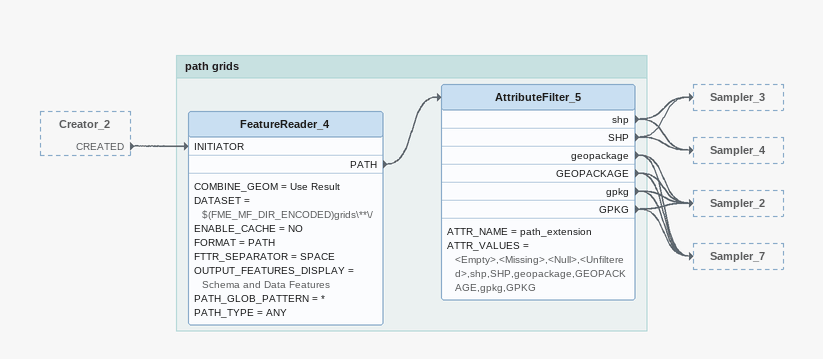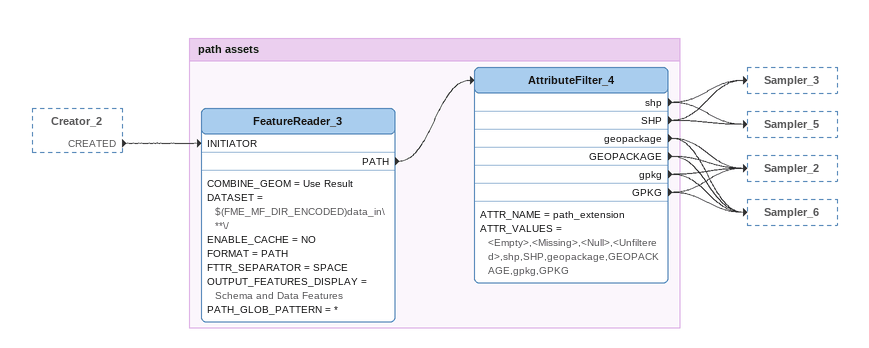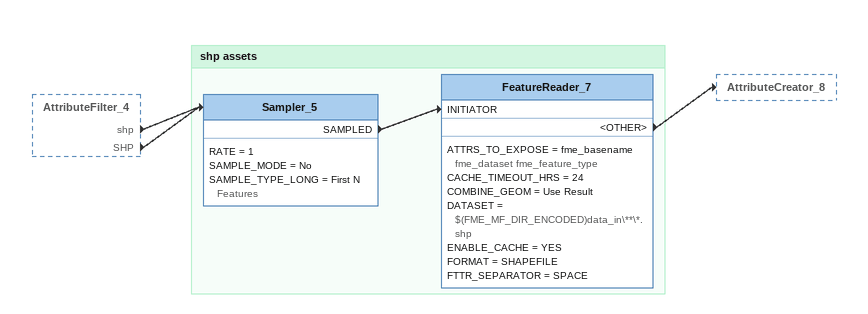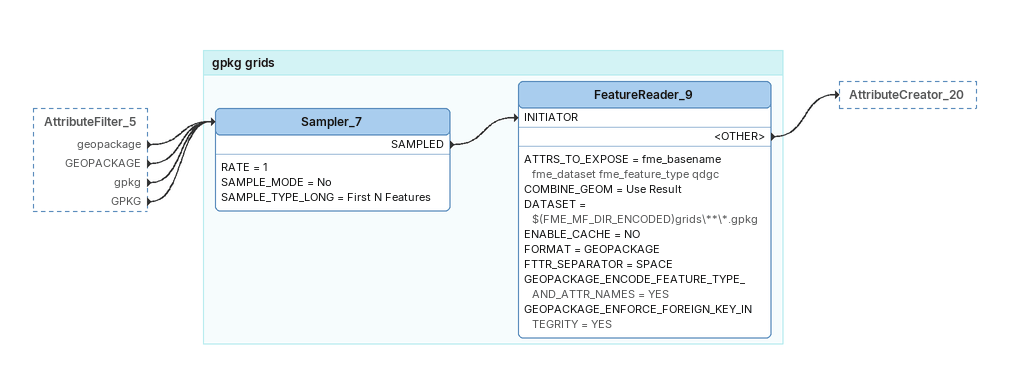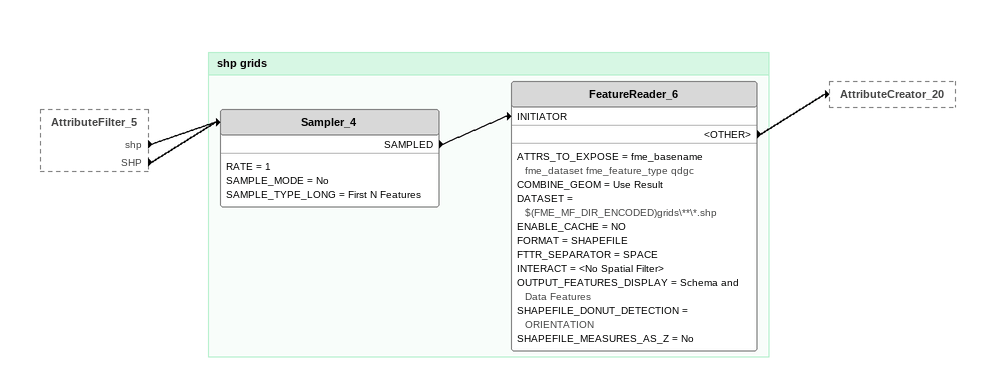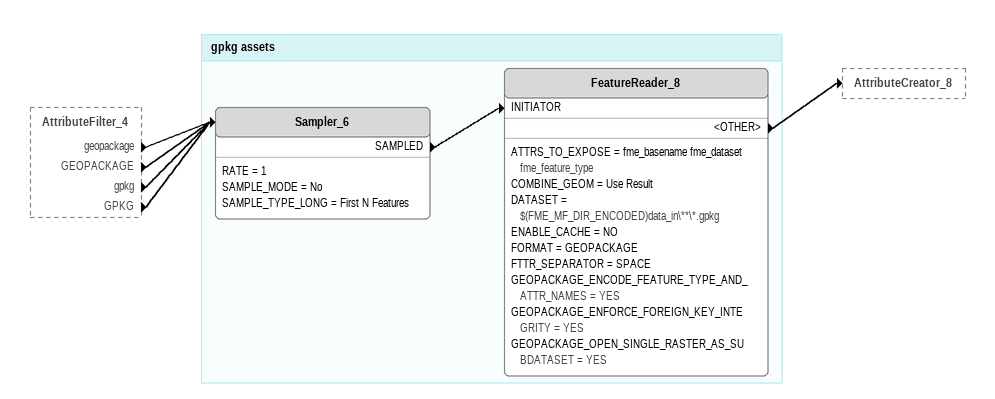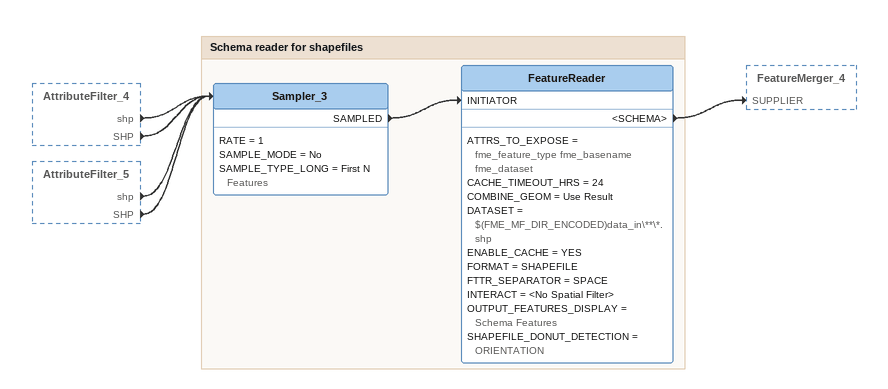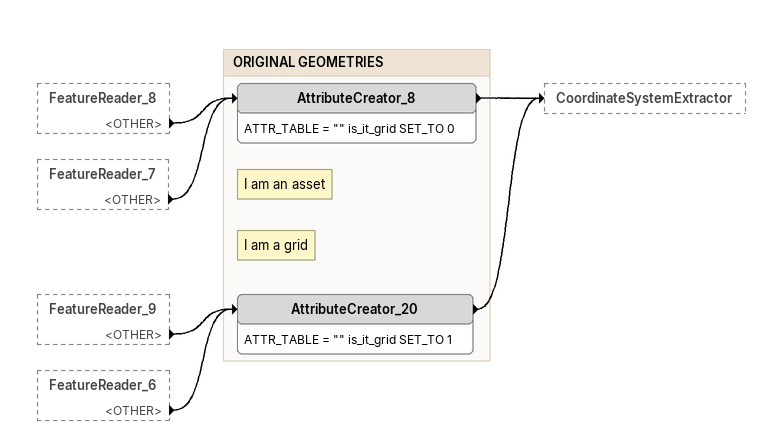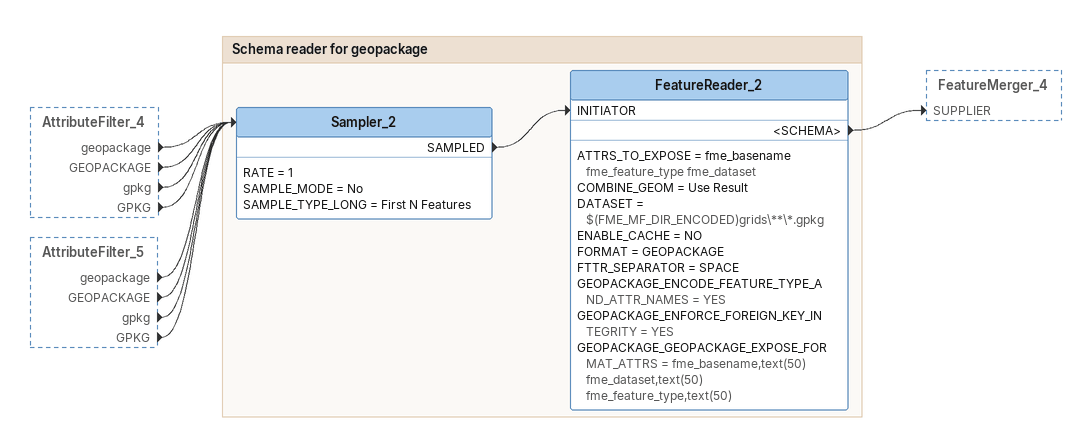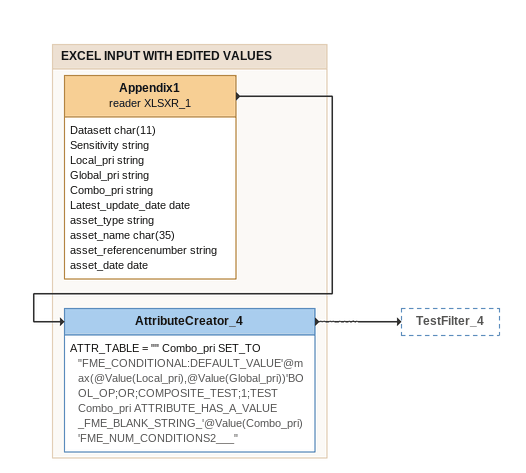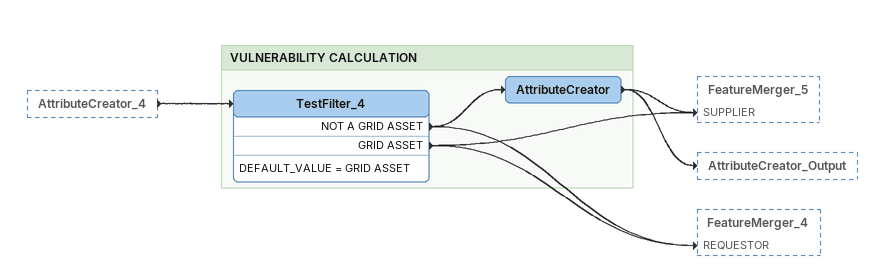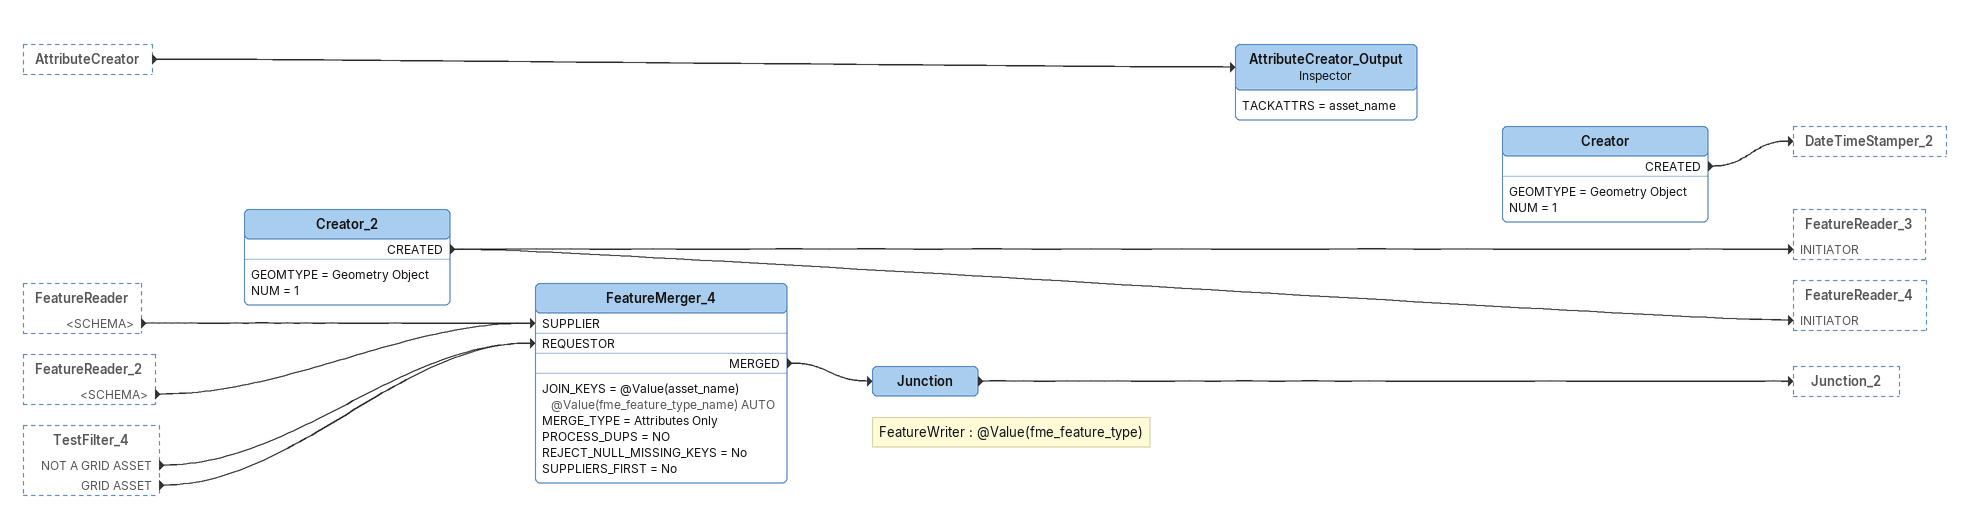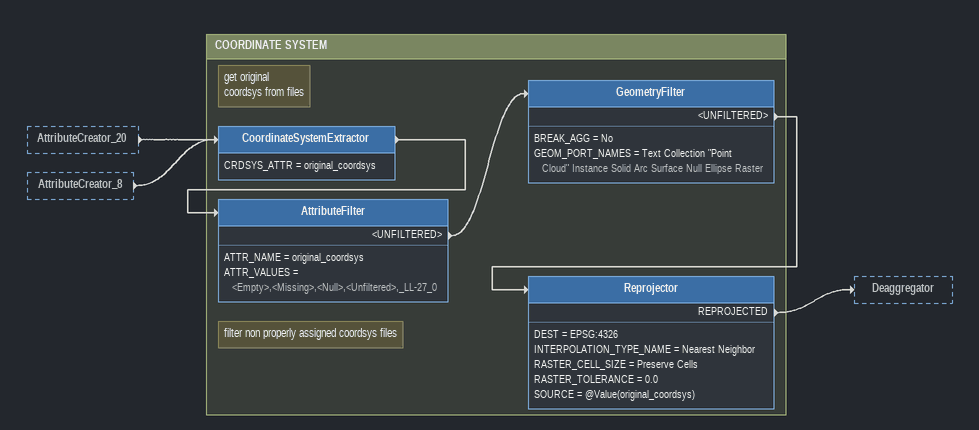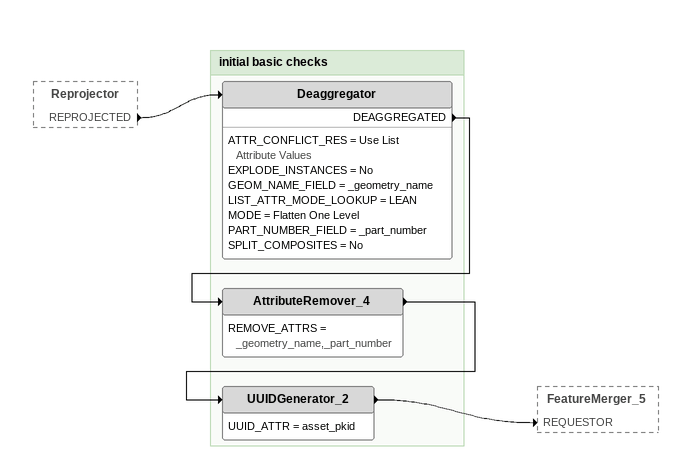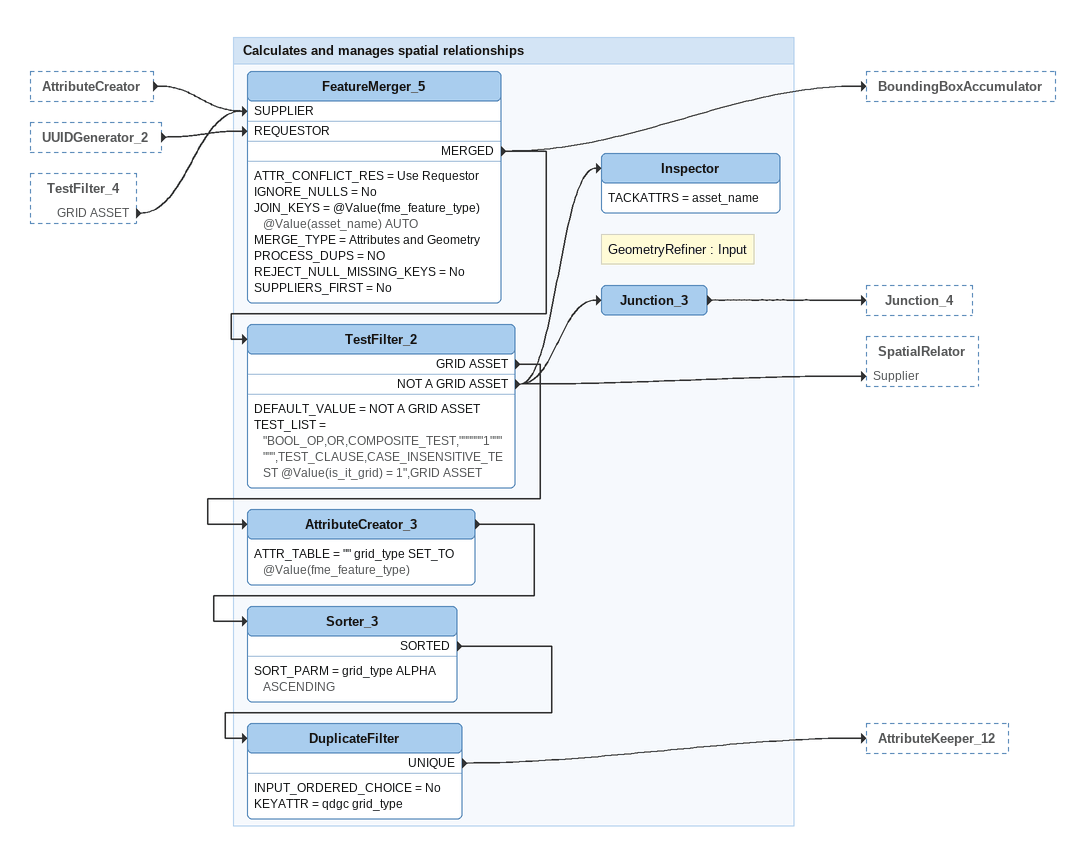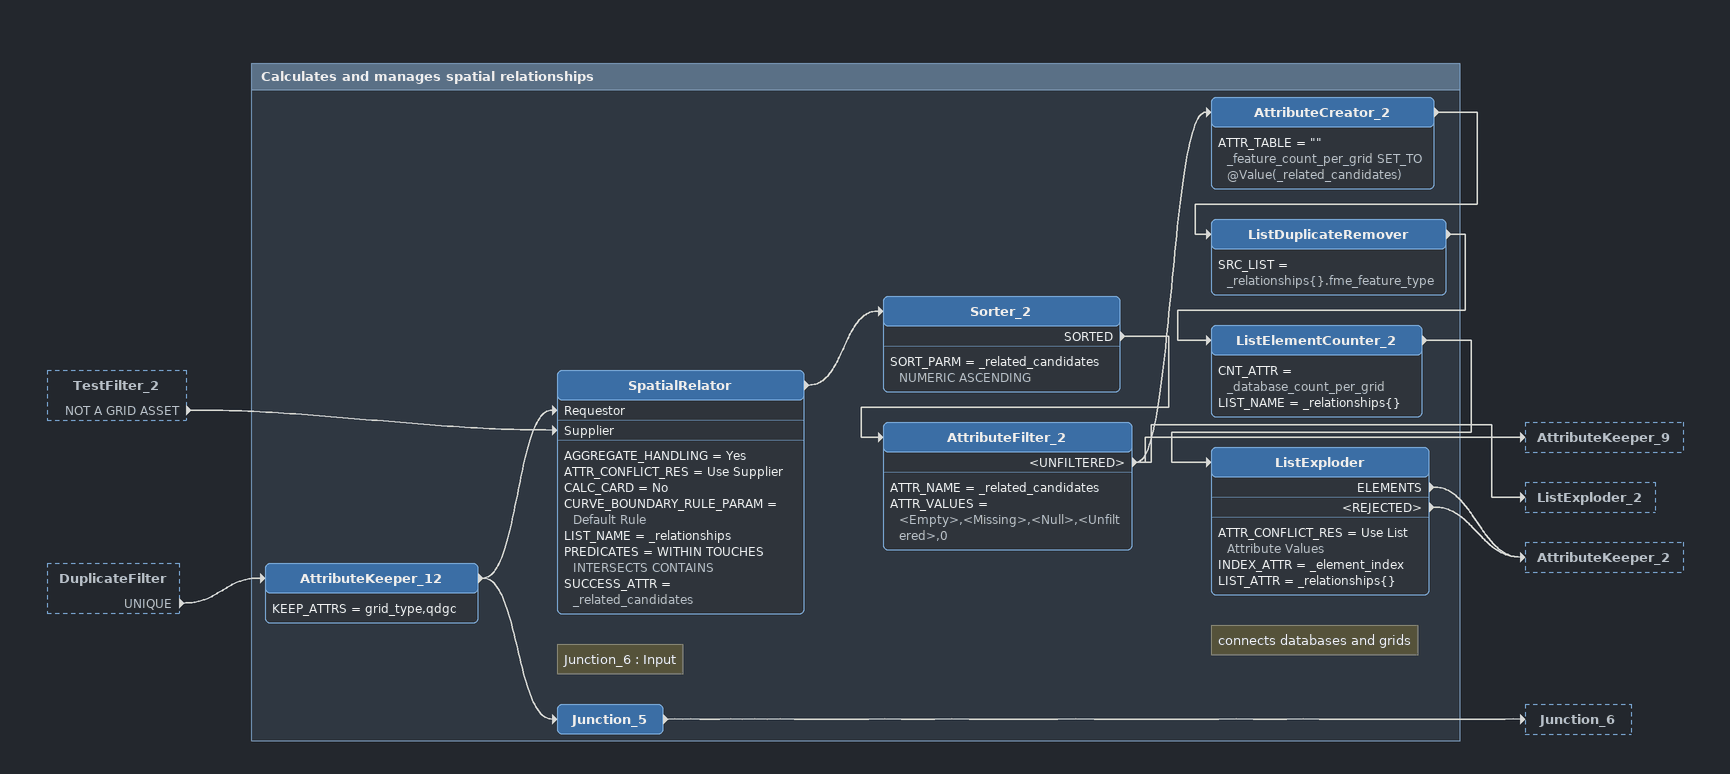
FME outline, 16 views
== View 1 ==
Creator_2 [outside]
    CREATED -> FeatureReader_4 [INITIATOR]

Bookmark: path grids
FeatureReader_4
    COMBINE_GEOM = Use Result
    DATASET = $(FME_MF_DIR_ENCODED)grids\**\/
    ENABLE_CACHE = NO
    FORMAT = PATH
    FTTR_SEPARATOR = SPACE
    OUTPUT_FEATURES_DISPLAY = Schema and Data Features
    PATH_GLOB_PATTERN = *
    PATH_TYPE = ANY
    PATH -> AttributeFilter_5
AttributeFilter_5
    ATTR_NAME = path_extension
    ATTR_VALUES = <Empty>,<Missing>,<Null>,<Unfiltered>,shp,SHP,geopackage,GEOPACKAGE,gpkg,GPKG
    shp -> Sampler_3
    shp -> Sampler_4
    SHP -> Sampler_3
    SHP -> Sampler_4
    geopackage -> Sampler_2
    geopackage -> Sampler_7
    GEOPACKAGE -> Sampler_2
    GEOPACKAGE -> Sampler_7
    gpkg -> Sampler_2
    gpkg -> Sampler_7
    GPKG -> Sampler_2
    GPKG -> Sampler_7

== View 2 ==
Creator_2 [outside]
    CREATED -> FeatureReader_3 [INITIATOR]

Bookmark: path assets
FeatureReader_3
    COMBINE_GEOM = Use Result
    DATASET = $(FME_MF_DIR_ENCODED)data_in\**\/
    ENABLE_CACHE = NO
    FORMAT = PATH
    FTTR_SEPARATOR = SPACE
    OUTPUT_FEATURES_DISPLAY = Schema and Data Features
    PATH_GLOB_PATTERN = *
    PATH -> AttributeFilter_4
AttributeFilter_4
    ATTR_NAME = path_extension
    ATTR_VALUES = <Empty>,<Missing>,<Null>,<Unfiltered>,shp,SHP,geopackage,GEOPACKAGE,gpkg,GPKG
    shp -> Sampler_3
    shp -> Sampler_5
    SHP -> Sampler_3
    SHP -> Sampler_5
    geopackage -> Sampler_2
    geopackage -> Sampler_6
    GEOPACKAGE -> Sampler_2
    GEOPACKAGE -> Sampler_6
    gpkg -> Sampler_2
    gpkg -> Sampler_6
    GPKG -> Sampler_2
    GPKG -> Sampler_6

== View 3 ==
AttributeFilter_4 [outside]
    shp -> Sampler_5
    SHP -> Sampler_5

Bookmark: shp assets
Sampler_5
    RATE = 1
    SAMPLE_MODE = No
    SAMPLE_TYPE_LONG = First N Features
    SAMPLED -> FeatureReader_7 [INITIATOR]
FeatureReader_7
    ATTRS_TO_EXPOSE = fme_basename fme_dataset fme_feature_type
    CACHE_TIMEOUT_HRS = 24
    COMBINE_GEOM = Use Result
    DATASET = $(FME_MF_DIR_ENCODED)data_in\**\*.shp
    ENABLE_CACHE = YES
    FORMAT = SHAPEFILE
    FTTR_SEPARATOR = SPACE
    <OTHER> -> AttributeCreator_8

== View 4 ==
AttributeFilter_5 [outside]
    geopackage -> Sampler_7
    GEOPACKAGE -> Sampler_7
    gpkg -> Sampler_7
    GPKG -> Sampler_7

Bookmark: gpkg grids
Sampler_7
    RATE = 1
    SAMPLE_MODE = No
    SAMPLE_TYPE_LONG = First N Features
    SAMPLED -> FeatureReader_9 [INITIATOR]
FeatureReader_9
    ATTRS_TO_EXPOSE = fme_basename fme_dataset fme_feature_type qdgc
    COMBINE_GEOM = Use Result
    DATASET = $(FME_MF_DIR_ENCODED)grids\**\*.gpkg
    ENABLE_CACHE = NO
    FORMAT = GEOPACKAGE
    FTTR_SEPARATOR = SPACE
    GEOPACKAGE_ENCODE_FEATURE_TYPE_AND_ATTR_NAMES = YES
    GEOPACKAGE_ENFORCE_FOREIGN_KEY_INTEGRITY = YES
    <OTHER> -> AttributeCreator_20

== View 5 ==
AttributeFilter_5 [outside]
    shp -> Sampler_4
    SHP -> Sampler_4

Bookmark: shp grids
Sampler_4
    RATE = 1
    SAMPLE_MODE = No
    SAMPLE_TYPE_LONG = First N Features
    SAMPLED -> FeatureReader_6 [INITIATOR]
FeatureReader_6
    ATTRS_TO_EXPOSE = fme_basename fme_dataset fme_feature_type qdgc
    COMBINE_GEOM = Use Result
    DATASET = $(FME_MF_DIR_ENCODED)grids\**\*.shp
    ENABLE_CACHE = NO
    FORMAT = SHAPEFILE
    FTTR_SEPARATOR = SPACE
    INTERACT = <No Spatial Filter>
    OUTPUT_FEATURES_DISPLAY = Schema and Data Features
    SHAPEFILE_DONUT_DETECTION = ORIENTATION
    SHAPEFILE_MEASURES_AS_Z = No
    <OTHER> -> AttributeCreator_20

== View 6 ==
AttributeFilter_4 [outside]
    geopackage -> Sampler_6
    GEOPACKAGE -> Sampler_6
    gpkg -> Sampler_6
    GPKG -> Sampler_6

Bookmark: gpkg assets
Sampler_6
    RATE = 1
    SAMPLE_MODE = No
    SAMPLE_TYPE_LONG = First N Features
    SAMPLED -> FeatureReader_8 [INITIATOR]
FeatureReader_8
    ATTRS_TO_EXPOSE = fme_basename fme_dataset fme_feature_type
    COMBINE_GEOM = Use Result
    DATASET = $(FME_MF_DIR_ENCODED)data_in\**\*.gpkg
    ENABLE_CACHE = NO
    FORMAT = GEOPACKAGE
    FTTR_SEPARATOR = SPACE
    GEOPACKAGE_ENCODE_FEATURE_TYPE_AND_ATTR_NAMES = YES
    GEOPACKAGE_ENFORCE_FOREIGN_KEY_INTEGRITY = YES
    GEOPACKAGE_OPEN_SINGLE_RASTER_AS_SUBDATASET = YES
    <OTHER> -> AttributeCreator_8

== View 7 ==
AttributeFilter_4 [outside]
    shp -> Sampler_3
    SHP -> Sampler_3
AttributeFilter_5 [outside]
    shp -> Sampler_3
    SHP -> Sampler_3

Bookmark: Schema reader for shapefiles
Sampler_3
    RATE = 1
    SAMPLE_MODE = No
    SAMPLE_TYPE_LONG = First N Features
    SAMPLED -> FeatureReader [INITIATOR]
FeatureReader
    ATTRS_TO_EXPOSE = fme_feature_type fme_basename fme_dataset
    CACHE_TIMEOUT_HRS = 24
    COMBINE_GEOM = Use Result
    DATASET = $(FME_MF_DIR_ENCODED)data_in\**\*.shp
    ENABLE_CACHE = YES
    FORMAT = SHAPEFILE
    FTTR_SEPARATOR = SPACE
    INTERACT = <No Spatial Filter>
    OUTPUT_FEATURES_DISPLAY = Schema Features
    SHAPEFILE_DONUT_DETECTION = ORIENTATION
    <SCHEMA> -> FeatureMerger_4 [SUPPLIER]

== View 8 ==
FeatureReader_8 [outside]
    <OTHER> -> AttributeCreator_8
FeatureReader_7 [outside]
    <OTHER> -> AttributeCreator_8
FeatureReader_9 [outside]
    <OTHER> -> AttributeCreator_20
FeatureReader_6 [outside]
    <OTHER> -> AttributeCreator_20

Bookmark: ORIGINAL GEOMETRIES
Note: I am an asset
AttributeCreator_8
    ATTR_TABLE = "" is_it_grid SET_TO 0
    -> CoordinateSystemExtractor
Note: I am a grid
AttributeCreator_20
    ATTR_TABLE = "" is_it_grid SET_TO 1
    -> CoordinateSystemExtractor

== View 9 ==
AttributeFilter_4 [outside]
    geopackage -> Sampler_2
    GEOPACKAGE -> Sampler_2
    gpkg -> Sampler_2
    GPKG -> Sampler_2
AttributeFilter_5 [outside]
    geopackage -> Sampler_2
    GEOPACKAGE -> Sampler_2
    gpkg -> Sampler_2
    GPKG -> Sampler_2

Bookmark: Schema reader for geopackage
Sampler_2
    RATE = 1
    SAMPLE_MODE = No
    SAMPLE_TYPE_LONG = First N Features
    SAMPLED -> FeatureReader_2 [INITIATOR]
FeatureReader_2
    ATTRS_TO_EXPOSE = fme_basename fme_feature_type fme_dataset
    COMBINE_GEOM = Use Result
    DATASET = $(FME_MF_DIR_ENCODED)grids\**\*.gpkg
    ENABLE_CACHE = NO
    FORMAT = GEOPACKAGE
    FTTR_SEPARATOR = SPACE
    GEOPACKAGE_ENCODE_FEATURE_TYPE_AND_ATTR_NAMES = YES
    GEOPACKAGE_ENFORCE_FOREIGN_KEY_INTEGRITY = YES
    GEOPACKAGE_GEOPACKAGE_EXPOSE_FORMAT_ATTRS = fme_basename,text(50) fme_dataset,text(50) fme_feature_type,text(50)
    <SCHEMA> -> FeatureMerger_4 [SUPPLIER]

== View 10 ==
Bookmark: EXCEL INPUT WITH EDITED VALUES
Appendix1 (reader XLSXR_1)
    attributes: Datasett char(11), Sensitivity string, Local_pri string, Global_pri string, Combo_pri string, Latest_update_date date, asset_type string, asset_name char(35), asset_referencenumber string, asset_date date
    -> AttributeCreator_4
AttributeCreator_4
    ATTR_TABLE = "" Combo_pri SET_TO "FME_CONDITIONAL:DEFAULT_VALUE'@max(@Value(Local_pri),@Value(Global_pri))'BOOL_OP;OR;COMPOSITE_TEST;1;TEST Combo_pri ATTRIBUTE_HAS_A_VALUE _FME_BLANK_STRING_'@Value(Combo_pri)'FME_NUM_CONDITIONS2___"
    -> TestFilter_4

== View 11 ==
AttributeCreator_4 [outside]
    -> TestFilter_4

Bookmark: VULNERABILITY CALCULATION
TestFilter_4
    DEFAULT_VALUE = GRID ASSET
    NOT A GRID ASSET -> FeatureMerger_4 [REQUESTOR]
    NOT A GRID ASSET -> AttributeCreator
    GRID ASSET -> FeatureMerger_4 [REQUESTOR]
    GRID ASSET -> FeatureMerger_5 [SUPPLIER]
AttributeCreator
    -> FeatureMerger_5 [SUPPLIER]
    -> AttributeCreator_Output

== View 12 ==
AttributeCreator [outside]
    -> AttributeCreator_Output
FeatureReader [outside]
    <SCHEMA> -> FeatureMerger_4 [SUPPLIER]
FeatureReader_2 [outside]
    <SCHEMA> -> FeatureMerger_4 [SUPPLIER]
TestFilter_4 [outside]
    NOT A GRID ASSET -> FeatureMerger_4 [REQUESTOR]
    GRID ASSET -> FeatureMerger_4 [REQUESTOR]
Creator_2
    GEOMTYPE = Geometry Object
    NUM = 1
    CREATED -> FeatureReader_3 [INITIATOR]
    CREATED -> FeatureReader_4 [INITIATOR]
AttributeCreator_Output: Inspector
    TACKATTRS = asset_name
FeatureMerger_4
    JOIN_KEYS = @Value(asset_name) @Value(fme_feature_type_name) AUTO
    MERGE_TYPE = Attributes Only
    PROCESS_DUPS = NO
    REJECT_NULL_MISSING_KEYS = No
    SUPPLIERS_FIRST = No
    MERGED -> Junction
Note: FeatureWriter : @Value(fme_feature_type)
Junction
    -> Junction_2
Creator
    GEOMTYPE = Geometry Object
    NUM = 1
    CREATED -> DateTimeStamper_2

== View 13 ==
AttributeCreator_20 [outside]
    -> CoordinateSystemExtractor
AttributeCreator_8 [outside]
    -> CoordinateSystemExtractor

Bookmark: COORDINATE SYSTEM
Note: get original / coordsys from files
CoordinateSystemExtractor
    CRDSYS_ATTR = original_coordsys
    -> AttributeFilter
Note: filter non properly assigned coordsys files
AttributeFilter
    ATTR_NAME = original_coordsys
    ATTR_VALUES = <Empty>,<Missing>,<Null>,<Unfiltered>,_LL-27_0
    <UNFILTERED> -> GeometryFilter
GeometryFilter
    BREAK_AGG = No
    GEOM_PORT_NAMES = Text Collection "Point Cloud" Instance Solid Arc Surface Null Ellipse Raster
    <UNFILTERED> -> Reprojector
Reprojector
    DEST = EPSG:4326
    INTERPOLATION_TYPE_NAME = Nearest Neighbor
    RASTER_CELL_SIZE = Preserve Cells
    RASTER_TOLERANCE = 0.0
    SOURCE = @Value(original_coordsys)
    REPROJECTED -> Deaggregator

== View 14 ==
Reprojector [outside]
    REPROJECTED -> Deaggregator

Bookmark: initial basic checks
Deaggregator
    ATTR_CONFLICT_RES = Use List Attribute Values
    EXPLODE_INSTANCES = No
    GEOM_NAME_FIELD = _geometry_name
    LIST_ATTR_MODE_LOOKUP = LEAN
    MODE = Flatten One Level
    PART_NUMBER_FIELD = _part_number
    SPLIT_COMPOSITES = No
    DEAGGREGATED -> AttributeRemover_4
AttributeRemover_4
    REMOVE_ATTRS = _geometry_name,_part_number
    -> UUIDGenerator_2
UUIDGenerator_2
    UUID_ATTR = asset_pkid
    -> FeatureMerger_5 [REQUESTOR]

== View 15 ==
AttributeCreator [outside]
    -> FeatureMerger_5 [SUPPLIER]
UUIDGenerator_2 [outside]
    -> FeatureMerger_5 [REQUESTOR]
TestFilter_4 [outside]
    GRID ASSET -> FeatureMerger_5 [SUPPLIER]

Bookmark: Calculates and manages spatial relationships
FeatureMerger_5
    ATTR_CONFLICT_RES = Use Requestor
    IGNORE_NULLS = No
    JOIN_KEYS = @Value(fme_feature_type) @Value(asset_name) AUTO
    MERGE_TYPE = Attributes and Geometry
    PROCESS_DUPS = NO
    REJECT_NULL_MISSING_KEYS = No
    SUPPLIERS_FIRST = No
    MERGED -> TestFilter_2
    MERGED -> BoundingBoxAccumulator
TestFilter_2
    DEFAULT_VALUE = NOT A GRID ASSET
    TEST_LIST = "BOOL_OP,OR,COMPOSITE_TEST,""""""1"""""",TEST_CLAUSE,CASE_INSENSITIVE_TEST @Value(is_it_grid) = 1",GRID ASSET
    GRID ASSET -> AttributeCreator_3
    NOT A GRID ASSET -> SpatialRelator [Supplier]
    NOT A GRID ASSET -> Junction_3
    NOT A GRID ASSET -> Inspector
Inspector
    TACKATTRS = asset_name
Note: GeometryRefiner : Input
Junction_3
    -> Junction_4
AttributeCreator_3
    ATTR_TABLE = "" grid_type SET_TO @Value(fme_feature_type)
    -> Sorter_3
Sorter_3
    SORT_PARM = grid_type ALPHA ASCENDING
    SORTED -> DuplicateFilter
DuplicateFilter
    INPUT_ORDERED_CHOICE = No
    KEYATTR = qdgc grid_type
    UNIQUE -> AttributeKeeper_12

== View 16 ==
TestFilter_2 [outside]
    NOT A GRID ASSET -> SpatialRelator [Supplier]
DuplicateFilter [outside]
    UNIQUE -> AttributeKeeper_12

Bookmark: Calculates and manages spatial relationships
AttributeKeeper_12
    KEEP_ATTRS = grid_type,qdgc
    -> Junction_5
    -> SpatialRelator [Requestor]
SpatialRelator
    AGGREGATE_HANDLING = Yes
    ATTR_CONFLICT_RES = Use Supplier
    CALC_CARD = No
    CURVE_BOUNDARY_RULE_PARAM = Default Rule
    LIST_NAME = _relationships
    PREDICATES = WITHIN TOUCHES INTERSECTS CONTAINS
    SUCCESS_ATTR = _related_candidates
    -> Sorter_2
Sorter_2
    SORT_PARM = _related_candidates NUMERIC ASCENDING
    SORTED -> AttributeFilter_2
AttributeFilter_2
    ATTR_NAME = _related_candidates
    ATTR_VALUES = <Empty>,<Missing>,<Null>,<Unfiltered>,0
    <UNFILTERED> -> AttributeCreator_2
    <UNFILTERED> -> AttributeKeeper_9
    <UNFILTERED> -> ListExploder_2
AttributeCreator_2
    ATTR_TABLE = "" _feature_count_per_grid SET_TO @Value(_related_candidates)
    -> ListDuplicateRemover
ListDuplicateRemover
    SRC_LIST = _relationships{}.fme_feature_type
    -> ListElementCounter_2
ListElementCounter_2
    CNT_ATTR = _database_count_per_grid
    LIST_NAME = _relationships{}
    -> ListExploder
Note: connects databases and grids
ListExploder
    ATTR_CONFLICT_RES = Use List Attribute Values
    INDEX_ATTR = _element_index
    LIST_ATTR = _relationships{}
    ELEMENTS -> AttributeKeeper_2
    <REJECTED> -> AttributeKeeper_2
Note: Junction_6 : Input
Junction_5
    -> Junction_6
